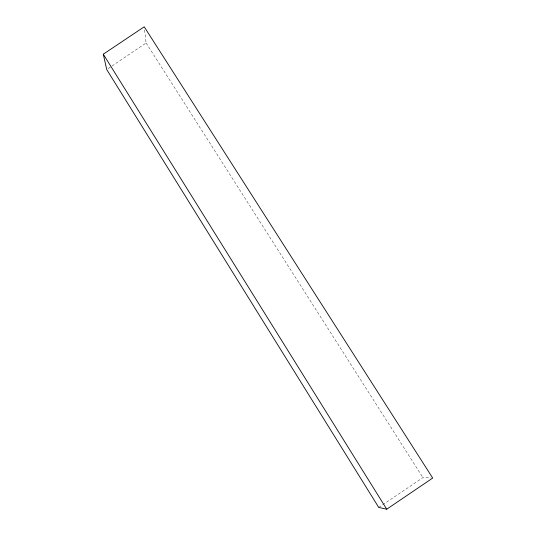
<?xml version="1.0" encoding="UTF-8"?>
<svg xmlns="http://www.w3.org/2000/svg" width="536" height="536" viewBox="0 0 536 536"><rect width="100%" height="100%" fill="white"/><g stroke="black" fill="none" stroke-linecap="round" stroke-linejoin="round"><path stroke-width="0.4" stroke-dasharray="2.68 2.01" d="M108.111 68.642L146.107 42.981L144.499 29.225M378.758 507.451L422.938 477.616L431.078 477.985M146.107 42.981L422.938 477.616"/><path stroke-width="0.8" d="M386.737 509.2L432.706 478.058L144.218 26.8L103.294 54.196L106.731 69.573L378.758 507.451L386.737 509.2L103.294 54.196"/></g></svg>
